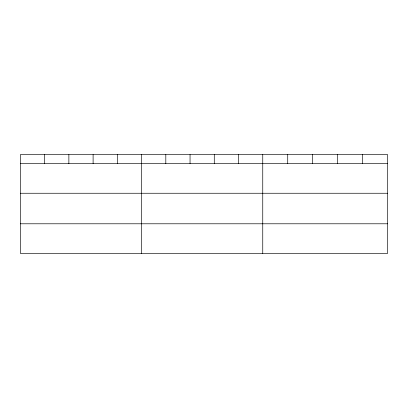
<?xml version="1.0" encoding="UTF-8"?>
<svg xmlns="http://www.w3.org/2000/svg" width="408" height="408" viewBox="0 0 408 408"><rect width="100%" height="100%" fill="white"/><g stroke="black" fill="none" stroke-linecap="round" stroke-linejoin="round"><path stroke-width="0.61" d="M387.6 163.623L387.6 253.424L20.4 253.424L20.4 154.576L387.6 154.576L387.6 163.623L20.4 163.623M20.4 193.254L387.6 193.254M20.4 223.788L387.6 223.788M362.63 154.576L362.63 163.623M337.661 154.576L337.661 163.623M312.691 154.576L312.691 163.623M287.722 154.576L287.722 163.623M262.752 154.576L262.752 253.424M238.517 154.576L238.517 163.623M214.282 154.576L214.282 163.623M190.046 154.576L190.046 163.623M165.811 154.576L165.811 163.623M141.576 154.576L141.576 253.424M117.341 154.576L117.341 163.623M93.106 154.576L93.106 163.623M68.87 154.576L68.87 163.623M44.635 154.576L44.635 163.623"/></g></svg>
